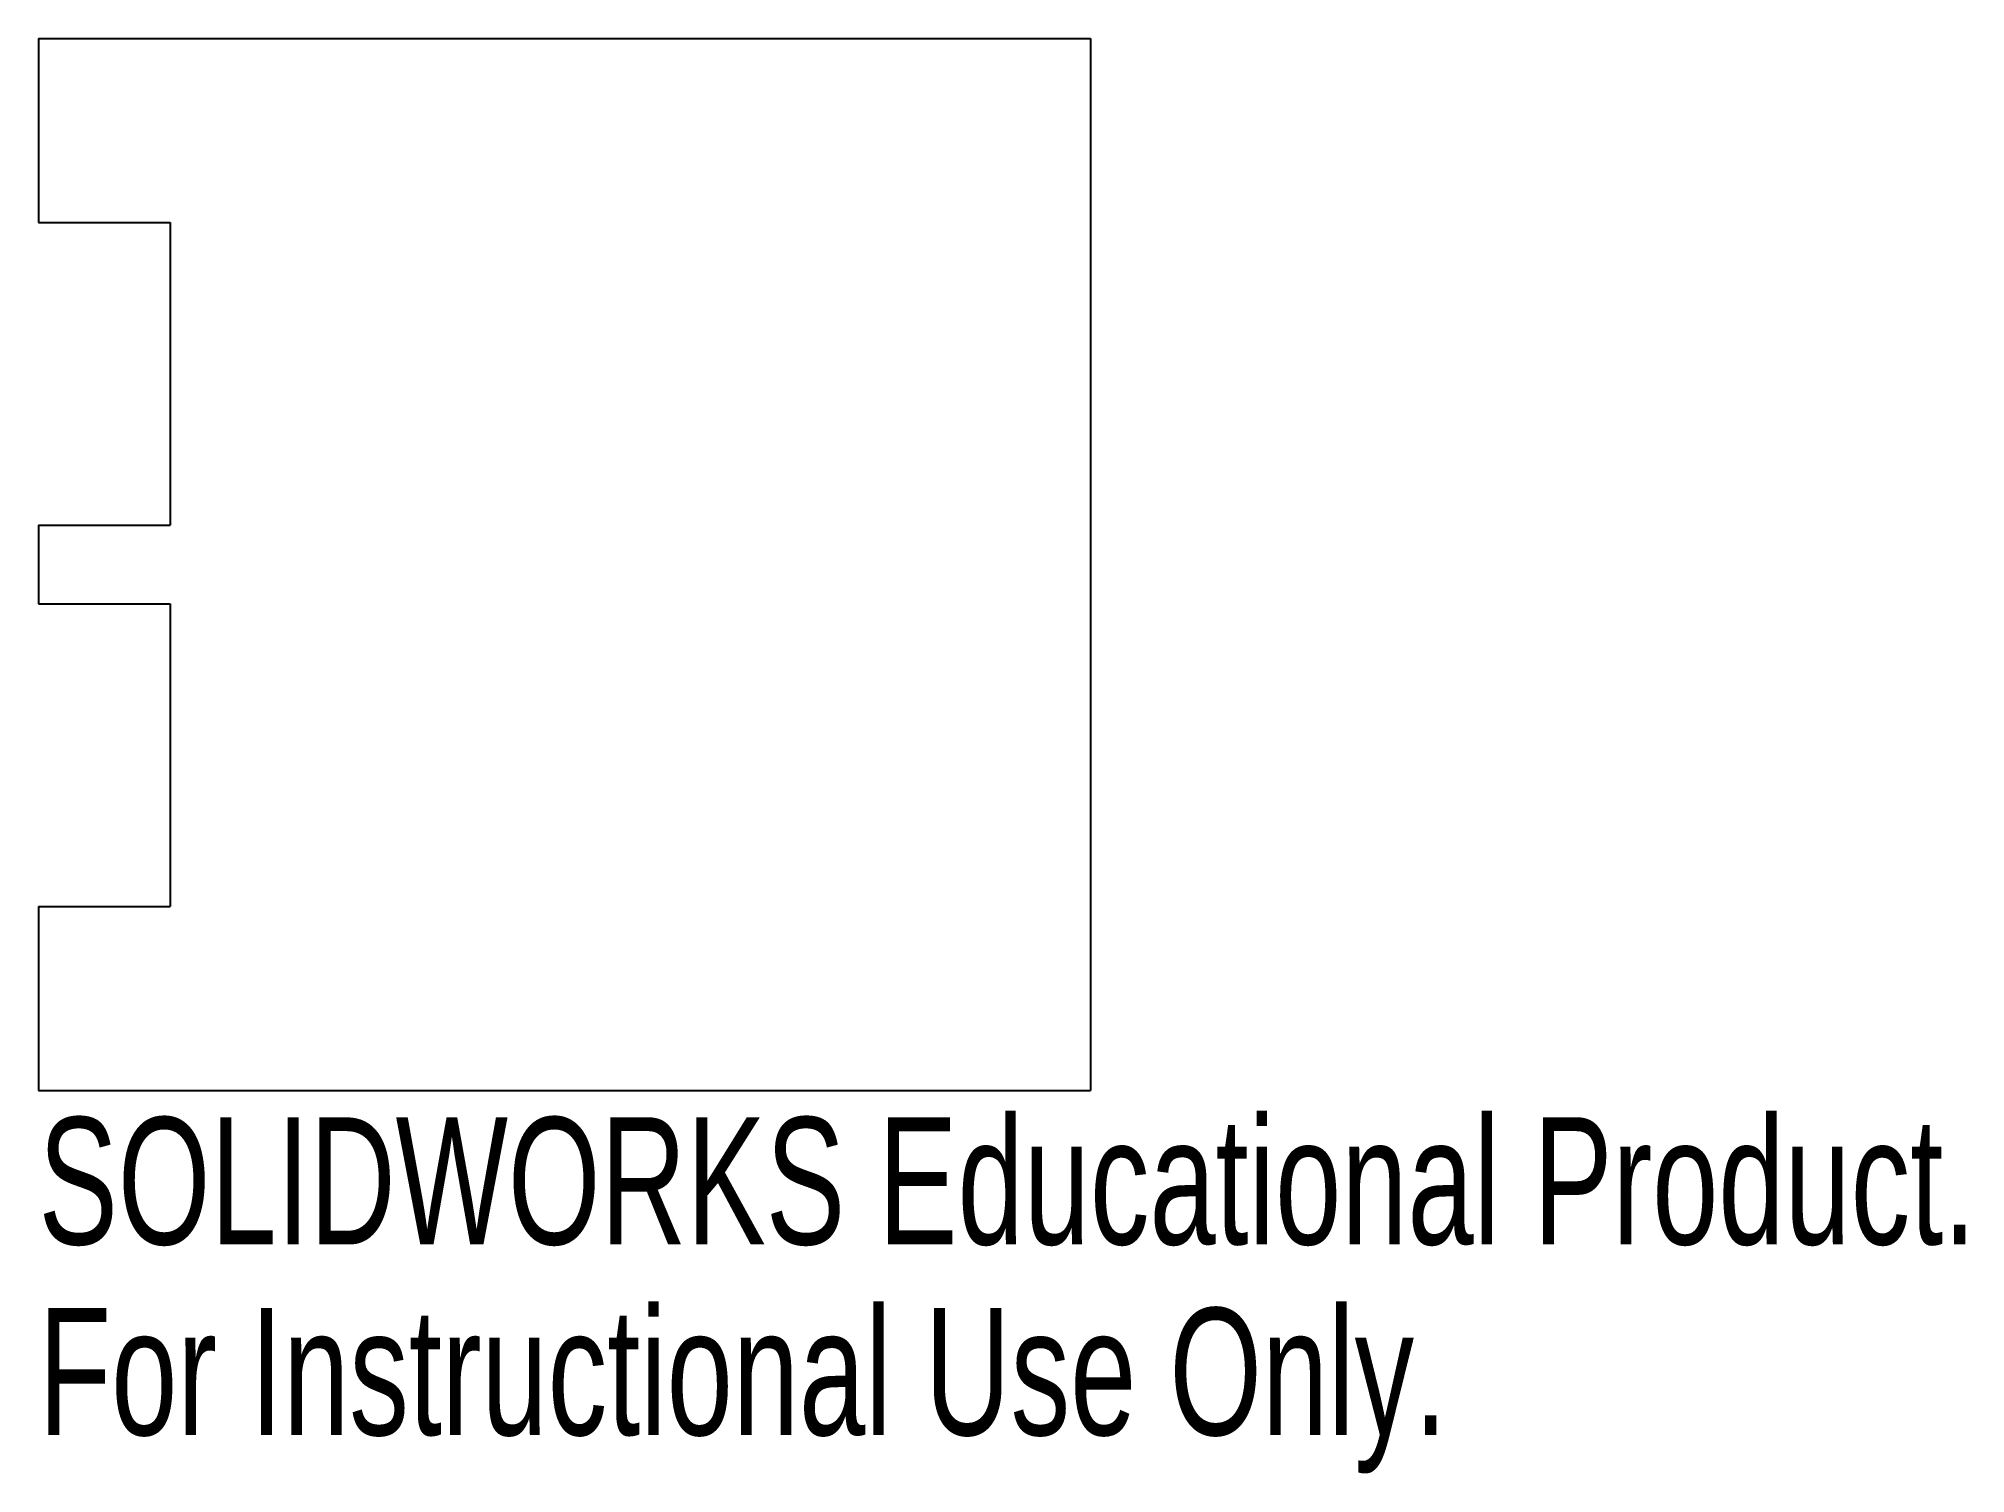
# Model space of a CAD drawing. Header units: millimetres. Extents: x -25.8 to 47.5, y -24.8 to 29.8.
import ezdxf

# ---------------------------------------------------------------- set-up
doc = ezdxf.new("R2010")
doc.units = ezdxf.units.MM
doc.styles.add('SLDTEXTSTYLE0', font='TXT', dxfattribs={"width": 0.7})

msp = doc.modelspace()

# ---------------------------------------------------------------- linework, layer by layer
at = {"color": 7, "linetype": 'Continuous', "lineweight": 25}
for p, q in [((-25.756, 29.807), (14.244, 29.807)), ((-25.756, 29.807), (-25.756, 22.807)), ((14.244, 29.807), (14.244, -10.193)), ((-25.756, 22.807), (-20.756, 22.807)), ((-20.756, 22.807), (-20.756, 11.307)), ((-25.756, 11.307), (-20.756, 11.307)), ((-25.756, 11.307), (-25.756, 8.307)), ((-25.756, 8.307), (-20.756, 8.307)), ((-20.756, 8.307), (-20.756, -3.193)), ((-25.756, -3.193), (-20.756, -3.193)), ((-25.756, -3.193), (-25.756, -10.193)), ((-25.756, -10.193), (14.244, -10.193))]:
    msp.add_line(p, q, dxfattribs=at)

# ---------------------------------------------------------------- texts
at = {"color": 7, "linetype": 'Continuous', "char_height": 4.83362, "attachment_point": 1, "style": 'SLDTEXTSTYLE0'}
for s, insert in [('SOLIDWORKS Educational Product.', (-25.756, -11.212)), ('For Instructional Use Only.', (-25.756, -18.463))]:
    msp.add_mtext(s, dxfattribs=dict(at, insert=insert))

doc.saveas('drawing.dxf')
